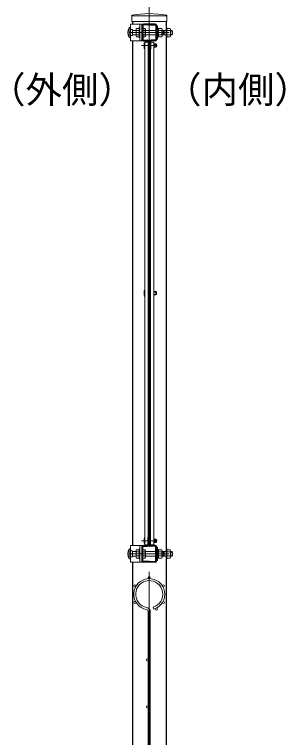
# Model space of a CAD drawing. Units: millimetres, scale not verified. Extents: x -4200 to 4200, y -2970 to 2970.
# Drawn here: x 209 to 697, y 1019 to 2320 of the extents above; entities that cross this region are included whole.
import ezdxf
from ezdxf.enums import TextEntityAlignment as Align

# ---------------------------------------------------------------- set-up
doc = ezdxf.new("R2010")
doc.units = ezdxf.units.MM
doc.header["$LTSCALE"] = 10
doc.linetypes.add('USER1', pattern=[50.8, 31.75, -6.35, 6.35, -6.35])
for name, color, linetype, lineweight in [('0-1_D-STR2', 7, 'Continuous', 13), ('0-2_D-STR1', 1, 'Continuous', 25), ('0-3_D-STR3', 3, 'Continuous', 13), ('0-5_D-BMK', 2, 'USER1', 13), ('0-A_D-STR-TXT', 7, 'Continuous', 13)]:
    doc.layers.add(name, color=color, linetype=linetype, lineweight=lineweight)
doc.styles.add('ＭＳ ゴシック', font='')
doc.styles.get('ＭＳ ゴシック').set_extended_font_data('MS Gothic')

msp = doc.modelspace()

# ---------------------------------------------------------------- linework, layer by layer
at = {"layer": '0-1_D-STR2'}
for p, q in [((451.45, 2273.93), (451.45, 1362.93)), ((451.85, 2273.93), (451.45, 2273.93)), ((451.85, 2273.93), (451.85, 1362.93)), ((451.85, 1362.93), (451.45, 1362.93)), ((458.62, 1253.79), (459.65, 1250.34)), ((449.85, 1246.04), (449.85, 394.31)), ((453.45, 1246.04), (453.45, 394.31))]:
    msp.add_line(p, q, dxfattribs=at)
for centre in [(451.65, 1306.98), (425.84, 1292.08), (477.46, 1292.08), (425.84, 1262.28), (477.46, 1262.28), (464.77, 1250.42), (448.05, 1159.18), (448.05, 1074.68)]:
    msp.add_circle(centre, 1.8, dxfattribs=at)
for centre, radius, start, end in [((451.65, 1277.18), 28, 286.60421, 260.16066), ((451.65, 1277.18), 24.4, 286.60421, 260.16066), ((446.25, 1246.04), 3.6, 0, 80.16066), ((446.25, 1246.04), 7.2, 0, 80.16066)]:
    msp.add_arc(centre, radius, start, end, dxfattribs=at)
at = {"layer": '0-2_D-STR1'}
for p, q in [((421.4, 2307.38), (421.4, 2302.18)), ((481.9, 2307.38), (481.9, 2296.18)), ((438.65, 2299.78), (438.65, 2274.58)), ((439.85, 2299.78), (439.85, 2274.58)), ((451.65, 2300.98), (441.05, 2300.98)), ((451.65, 2300.98), (462.25, 2300.98)), ((463.45, 2299.78), (463.45, 2274.58)), ((464.65, 2299.78), (464.65, 2274.58)), ((481.9, 2278.18), (481.9, 1358.68)), ((421.4, 2272.18), (421.4, 1364.68)), ((441.05, 2273.38), (448.25, 2273.38)), ((441.05, 2272.18), (448.25, 2272.18)), ((449.45, 2270.98), (449.45, 2257.18)), ((449.45, 2267.18), (450.65, 2267.18)), ((450.65, 2270.98), (450.65, 2257.18)), ((452.65, 2270.98), (452.65, 2257.18)), ((452.65, 2267.18), (453.85, 2267.18)), ((453.85, 2270.98), (453.85, 2257.18)), ((462.25, 2273.38), (455.05, 2273.38)), ((462.25, 2272.18), (455.05, 2272.18)), ((449.45, 2260.18), (450.65, 2260.18)), ((449.45, 2257.18), (450.65, 2257.18)), ((452.65, 2260.18), (453.85, 2260.18)), ((453.85, 2257.18), (452.65, 2257.18)), ((449.45, 1379.68), (450.65, 1379.68)), ((449.45, 1365.88), (449.45, 1379.68)), ((450.65, 1365.88), (450.65, 1379.68)), ((452.65, 1365.88), (452.65, 1379.68)), ((453.85, 1379.68), (452.65, 1379.68)), ((453.85, 1365.88), (453.85, 1379.68)), ((449.45, 1376.68), (450.65, 1376.68)), ((449.45, 1369.68), (450.65, 1369.68)), ((452.65, 1376.68), (453.85, 1376.68)), ((452.65, 1369.68), (453.85, 1369.68)), ((438.65, 1337.08), (438.65, 1362.28)), ((439.85, 1337.08), (439.85, 1362.28)), ((441.05, 1364.68), (448.25, 1364.68)), ((441.05, 1363.48), (448.25, 1363.48)), ((462.25, 1364.68), (455.05, 1364.68)), ((462.25, 1363.48), (455.05, 1363.48)), ((463.45, 1337.08), (463.45, 1362.28)), ((464.65, 1337.08), (464.65, 1362.28)), ((481.9, 1340.68), (481.9, 830.18)), ((421.4, 1334.68), (421.4, 830.18)), ((451.65, 1335.88), (441.05, 1335.88)), ((451.65, 1335.88), (462.25, 1335.88))]:
    msp.add_line(p, q, dxfattribs=at)
for points in [[(462.25, 2302.18), (451.65, 2302.18), (441.05, 2302.18)], [(462.25, 1334.68), (451.65, 1334.68), (441.05, 1334.68)]]:
    msp.add_lwpolyline(points, dxfattribs=at)
for centre, radius, start, end in [((441.05, 2299.78), 2.4, 90, 180), ((462.25, 2299.78), 2.4, 0, 90), ((441.05, 2299.78), 1.2, 90, 180), ((462.25, 2299.78), 1.2, 0, 90), ((441.05, 2274.58), 2.4, 180, 270), ((441.05, 2274.58), 1.2, 180, 270), ((448.25, 2270.98), 2.4, 0, 90), ((448.25, 2270.98), 1.2, 0, 90), ((455.05, 2270.98), 2.4, 90, 180), ((455.05, 2270.98), 1.2, 90, 180), ((462.25, 2274.58), 2.4, 270, 0), ((462.25, 2274.58), 1.2, 270, 0), ((448.25, 1365.88), 2.4, 270, 0), ((448.25, 1365.88), 1.2, 270, 0), ((455.05, 1365.88), 2.4, 180, 270), ((455.05, 1365.88), 1.2, 180, 270), ((441.05, 1362.28), 2.4, 90, 180), ((441.05, 1362.28), 1.2, 90, 180), ((462.25, 1362.28), 2.4, 0, 90), ((462.25, 1362.28), 1.2, 0, 90), ((441.05, 1337.08), 2.4, 180, 270), ((441.05, 1337.08), 1.2, 180, 270), ((462.25, 1337.08), 1.2, 270, 0), ((462.25, 1337.08), 2.4, 270, 0)]:
    msp.add_arc(centre, radius, start, end, dxfattribs=at)
at = {"layer": '0-3_D-STR3'}
for p, q in [((420.2, 2307.38), (420.2, 2318.26)), ((421.4, 2317.18), (481.9, 2317.18)), ((483.1, 2307.38), (483.1, 2318.26)), ((420.2, 2307.38), (483.1, 2307.38)), ((434.95, 2302.18), (434.95, 2272.18)), ((415.5, 2296.18), (415.5, 2278.18)), ((415.5, 2296.18), (416.6, 2296.18)), ((417.7, 2293.12), (419.2, 2293.12)), ((421.7, 2292.5), (419.82, 2292.5)), ((421.7, 2292.5), (421.7, 2281.86)), ((421.7, 2291.18), (427.85, 2291.18)), ((427.85, 2292.81), (427.85, 2281.55)), ((428.93, 2294.68), (433.35, 2294.68)), ((428.93, 2290.94), (433.35, 2290.94)), ((433.35, 2296.18), (433.35, 2278.18)), ((434.95, 2296.18), (433.35, 2296.18)), ((438.15, 2294.68), (438.65, 2294.68)), ((438.15, 2290.93), (438.65, 2290.93)), ((439.85, 2294.68), (443.95, 2294.68)), ((439.85, 2290.93), (443.95, 2290.93)), ((444.65, 2292.95), (444.65, 2281.41)), ((444.65, 2291.18), (463.45, 2291.18)), ((464.65, 2299.18), (466.25, 2299.18)), ((464.65, 2299.18), (466.25, 2299.18)), ((466.25, 2275.18), (466.25, 2299.18)), ((466.25, 2294.88), (468.25, 2294.88)), ((468.25, 2279.48), (468.25, 2294.88)), ((468.25, 2294.68), (474.05, 2294.68)), ((468.25, 2290.93), (474.05, 2290.93)), ((474.75, 2292.95), (474.75, 2281.41)), ((474.75, 2291.18), (481.9, 2291.18)), ((474.75, 2290.18), (478.35, 2290.18)), ((477.35, 2291.18), (478.35, 2290.18)), ((478.35, 2290.18), (478.35, 2284.18)), ((481.9, 2296.18), (481.9, 2278.18)), ((483.5, 2294.68), (483.5, 2279.68)), ((483.5, 2294.68), (489.3, 2294.68)), ((483.5, 2290.93), (489.3, 2290.93)), ((490, 2292.95), (490, 2281.41)), ((490, 2291.18), (492.7, 2291.18)), ((490, 2290.5), (493.02, 2290.5)), ((492.7, 2291.18), (492.7, 2283.18)), ((415.5, 2278.18), (416.6, 2278.18)), ((420.45, 2287.18), (417.7, 2287.18)), ((417.7, 2281.24), (419.2, 2281.24)), ((421.7, 2281.86), (419.82, 2281.86)), ((421.7, 2283.18), (427.85, 2283.18)), ((428.93, 2283.42), (433.35, 2283.42)), ((428.93, 2279.68), (433.35, 2279.68)), ((434.95, 2278.18), (433.35, 2278.18)), ((438.15, 2283.43), (438.65, 2283.43)), ((438.15, 2279.68), (438.65, 2279.68)), ((439.85, 2283.43), (443.95, 2283.43)), ((439.85, 2279.68), (443.95, 2279.68)), ((444.65, 2283.18), (463.45, 2283.18)), ((466.25, 2279.48), (468.25, 2279.48)), ((468.25, 2283.43), (474.05, 2283.43)), ((468.25, 2279.68), (474.05, 2279.68)), ((474.75, 2284.18), (478.35, 2284.18)), ((474.75, 2283.18), (481.9, 2283.18)), ((483.5, 2278.18), (481.9, 2278.18)), ((483.5, 2283.43), (489.3, 2283.43)), ((483.5, 2279.68), (489.3, 2279.68)), ((490, 2283.85), (493.02, 2283.85)), ((490, 2283.18), (492.7, 2283.18)), ((442.65, 2268.01), (442.65, 2259.35)), ((450.65, 2266.68), (451.45, 2266.68)), ((451.85, 2266.68), (452.65, 2266.68)), ((459.84, 2266.68), (463.65, 2266.68)), ((463.65, 2266.68), (463.65, 2260.68)), ((464.65, 2265.68), (463.65, 2266.68)), ((464.65, 2275.18), (466.25, 2275.18)), ((450.65, 2260.68), (451.45, 2260.68)), ((451.85, 2260.68), (452.65, 2260.68)), ((453.85, 2257.18), (453.85, 2255.43)), ((459.84, 2261.68), (464.65, 2261.68)), ((459.84, 2260.68), (463.65, 2260.68)), ((464.65, 2261.68), (463.65, 2260.68)), ((442.65, 1822.76), (442.65, 1814.1)), ((449.45, 1821.43), (451.45, 1821.43)), ((453.85, 1821.43), (451.85, 1821.43)), ((459.84, 1821.43), (463.65, 1821.43)), ((463.65, 1821.43), (463.65, 1815.43)), ((464.65, 1820.43), (463.65, 1821.43)), ((449.45, 1815.43), (451.45, 1815.43)), ((453.85, 1815.43), (451.85, 1815.43)), ((459.84, 1816.43), (464.65, 1816.43)), ((459.84, 1815.43), (463.65, 1815.43)), ((464.65, 1816.43), (463.65, 1815.43)), ((453.85, 1379.68), (453.85, 1381.43)), ((442.65, 1368.85), (442.65, 1377.51)), ((450.65, 1376.18), (451.45, 1376.18)), ((450.65, 1370.18), (451.45, 1370.18)), ((451.85, 1376.18), (452.65, 1376.18)), ((451.85, 1370.18), (452.65, 1370.18)), ((459.84, 1376.18), (463.65, 1376.18)), ((459.84, 1375.18), (464.65, 1375.18)), ((459.84, 1370.18), (463.65, 1370.18)), ((463.65, 1370.18), (463.65, 1376.18)), ((464.65, 1375.18), (463.65, 1376.18)), ((464.65, 1371.18), (463.65, 1370.18)), ((415.5, 1340.68), (415.5, 1358.68)), ((415.5, 1358.68), (416.6, 1358.68)), ((417.7, 1355.62), (419.2, 1355.62)), ((421.7, 1355), (419.82, 1355)), ((421.7, 1344.36), (421.7, 1355)), ((421.7, 1353.68), (427.85, 1353.68)), ((427.85, 1344.05), (427.85, 1355.31)), ((428.93, 1357.18), (433.35, 1357.18)), ((428.93, 1353.44), (433.35, 1353.44)), ((433.35, 1340.68), (433.35, 1358.68)), ((434.95, 1358.68), (433.35, 1358.68)), ((434.95, 1334.68), (434.95, 1364.68)), ((438.15, 1357.18), (438.65, 1357.18)), ((438.15, 1353.43), (438.65, 1353.43)), ((439.85, 1357.18), (443.95, 1357.18)), ((439.85, 1353.43), (443.95, 1353.43)), ((444.65, 1343.9), (444.65, 1355.44)), ((444.65, 1353.68), (463.45, 1353.68)), ((464.65, 1361.68), (466.25, 1361.68)), ((466.25, 1361.68), (466.25, 1337.68)), ((466.25, 1357.38), (468.25, 1357.38)), ((468.25, 1357.38), (468.25, 1341.98)), ((468.25, 1357.18), (474.05, 1357.18)), ((468.25, 1353.43), (474.05, 1353.43)), ((474.75, 1343.9), (474.75, 1355.44)), ((474.75, 1353.68), (481.9, 1353.68)), ((474.75, 1352.68), (478.35, 1352.68)), ((478.35, 1346.68), (478.35, 1352.68)), ((483.5, 1358.68), (481.9, 1358.68)), ((481.9, 1340.68), (481.9, 1358.68)), ((483.5, 1342.18), (483.5, 1357.18)), ((483.5, 1357.18), (489.3, 1357.18)), ((483.5, 1353.43), (489.3, 1353.43)), ((490, 1343.9), (490, 1355.44)), ((490, 1353.68), (492.7, 1353.68)), ((490, 1353), (493.02, 1353)), ((492.7, 1345.68), (492.7, 1353.68)), ((415.5, 1340.68), (416.6, 1340.68)), ((420.45, 1349.68), (417.7, 1349.68)), ((417.7, 1343.74), (419.2, 1343.74)), ((421.7, 1344.36), (419.82, 1344.36)), ((421.7, 1345.68), (427.85, 1345.68)), ((428.93, 1345.92), (433.35, 1345.92)), ((428.93, 1342.18), (433.35, 1342.18)), ((434.95, 1340.68), (433.35, 1340.68)), ((438.15, 1345.93), (438.65, 1345.93)), ((438.15, 1342.18), (438.65, 1342.18)), ((439.85, 1345.93), (443.95, 1345.93)), ((439.85, 1342.18), (443.95, 1342.18)), ((444.65, 1345.68), (463.45, 1345.68)), ((466.25, 1341.98), (468.25, 1341.98)), ((468.25, 1345.93), (474.05, 1345.93)), ((468.25, 1342.18), (474.05, 1342.18)), ((474.75, 1346.68), (478.35, 1346.68)), ((474.75, 1345.68), (481.9, 1345.68)), ((477.35, 1345.68), (478.35, 1346.68)), ((483.5, 1345.93), (489.3, 1345.93)), ((483.5, 1342.18), (489.3, 1342.18)), ((490, 1346.35), (493.02, 1346.35)), ((490, 1345.68), (492.7, 1345.68)), ((464.65, 1337.68), (466.25, 1337.68)), ((464.65, 1337.68), (466.25, 1337.68))]:
    msp.add_line(p, q, dxfattribs=at)
for points in [[(438.15, 2302.18), (417.7, 2302.18), (417.7, 2272.18), (438.15, 2272.18)], [(443.45, 1365.93), (443.45, 2269.93), (449.45, 2269.93), (449.45, 1365.93)], [(459.84, 1365.93), (459.84, 2269.93), (453.85, 2269.93), (453.85, 1365.93)], [(438.15, 1334.68), (417.7, 1334.68), (417.7, 1364.68), (438.15, 1364.68)]]:
    msp.add_lwpolyline(points, close=True, dxfattribs=at)
for points in [[(477.35, 2291.18), (477.35, 2283.18), (478.35, 2284.18)], [(483.5, 2278.18), (483.5, 2296.18), (481.9, 2296.18)], [(421.7, 2288.24), (420.45, 2287.18), (421.7, 2286.12)], [(459.84, 2265.68), (464.65, 2265.68), (464.65, 2261.68)], [(459.84, 1820.43), (464.65, 1820.43), (464.65, 1816.43)], [(459.84, 1371.18), (464.65, 1371.18), (464.65, 1375.18)], [(477.35, 1345.68), (477.35, 1353.68), (478.35, 1352.68)], [(483.5, 1358.68), (483.5, 1340.68), (481.9, 1340.68)], [(421.7, 1348.62), (420.45, 1349.68), (421.7, 1350.74)]]:
    msp.add_lwpolyline(points, dxfattribs=at)
for centre, radius, start, end in [((451.65, 2161.38), 160, 78.66399, 101.33601), ((429.77, 2287.18), 16.88, 147.77316, 212.22684), ((416.6, 2295.08), 1.1, 0, 90), ((419.82, 2293.12), 0.622, 180, 270), ((430.01, 2292.81), 2.16, 120, 240), ((434.93, 2287.18), 7.08, 147.93138, 212.06862), ((441.8, 2292.8), 2.85, 318.83491, 41.16509), ((434.25, 2287.18), 10.39, 338.85295, 21.14705), ((471.9, 2292.8), 2.85, 318.83491, 41.16509), ((464.35, 2287.18), 10.39, 338.85295, 21.14705), ((487.15, 2292.8), 2.85, 318.83491, 41.16509), ((479.6, 2287.18), 10.39, 338.85295, 21.14705), ((485.2, 2287.18), 8.5, 331.92751, 28.07249), ((416.6, 2279.28), 1.1, 270, 0), ((419.82, 2281.24), 0.622, 90, 180), ((430.01, 2281.55), 2.16, 120, 240), ((441.8, 2281.55), 2.85, 318.86505, 41.13495), ((471.9, 2281.55), 2.85, 318.86505, 41.13495), ((487.15, 2281.55), 2.85, 318.86505, 41.13495), ((444.29, 2268.01), 1.64, 120.65597, 239.34403), ((448.23, 2263.68), 5.58, 148.86338, 211.13662), ((444.29, 2259.35), 1.64, 120.65597, 239.34403), ((444.29, 1822.76), 1.64, 120.65597, 239.34403), ((448.23, 1818.43), 5.58, 148.86338, 211.13662), ((444.29, 1814.1), 1.64, 120.65597, 239.34403), ((444.29, 1377.51), 1.64, 120.65597, 239.34403), ((448.23, 1373.18), 5.58, 148.86338, 211.13662), ((444.29, 1368.85), 1.64, 120.65597, 239.34403), ((429.77, 1349.68), 16.88, 147.77316, 212.22684), ((416.6, 1357.58), 1.1, 0, 90), ((419.82, 1355.62), 0.622, 180, 270), ((430.01, 1355.31), 2.16, 120, 240), ((434.93, 1349.68), 7.08, 147.93138, 212.06862), ((434.25, 1349.68), 10.39, 338.85295, 21.14705), ((441.8, 1355.3), 2.85, 318.86505, 41.13495), ((464.35, 1349.68), 10.39, 338.85295, 21.14705), ((471.9, 1355.3), 2.85, 318.86505, 41.13495), ((479.6, 1349.68), 10.39, 338.85295, 21.14705), ((487.15, 1355.3), 2.85, 318.86505, 41.13495), ((485.2, 1349.68), 8.5, 331.92751, 28.07249), ((416.6, 1341.78), 1.1, 270, 0), ((419.82, 1343.74), 0.622, 90, 180), ((430.01, 1344.05), 2.16, 120, 240), ((441.8, 1344.05), 2.85, 318.83491, 41.16509), ((471.9, 1344.05), 2.85, 318.83491, 41.16509), ((487.15, 1344.05), 2.85, 318.83491, 41.16509)]:
    msp.add_arc(centre, radius, start, end, dxfattribs=at)
at = {"layer": '0-5_D-BMK'}
for p, q in [((451.65, 2333.31), (451.65, -83)), ((415.9, 2287.18), (487.4, 2287.18)), ((437.54, 2263.68), (465.75, 2263.68)), ((437.54, 1373.18), (465.75, 1373.18)), ((415.9, 1349.68), (487.4, 1349.68))]:
    msp.add_line(p, q, dxfattribs=at)

# ---------------------------------------------------------------- texts
at = {"layer": '0-A_D-STR-TXT', "style": 'ＭＳ ゴシック'}
for s, p in [('（外側）', (163.38, 2146.05)), ('（内側）', (480.24, 2146.05))]:
    msp.add_text(s, height=48.09, dxfattribs=at).set_placement(p, align=Align.BOTTOM_LEFT)

doc.saveas('drawing.dxf')
